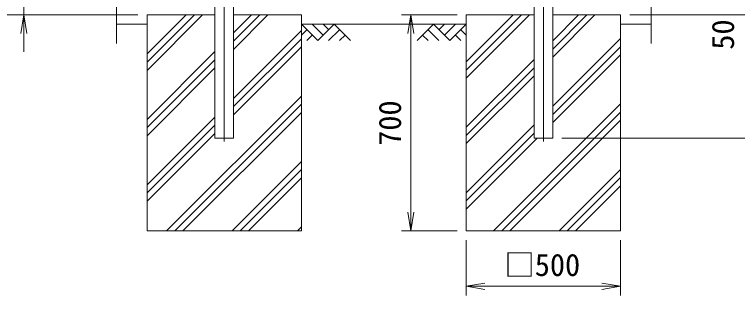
# Model space of a CAD drawing. Units: millimetres, scale not verified. Extents: x -6300 to 6300, y -4455 to 4455.
# Drawn here: x -4114 to -1768, y -1966 to -1054 of the extents above; entities that cross this region are included whole.
import ezdxf
from ezdxf.enums import TextEntityAlignment as Align

# ---------------------------------------------------------------- set-up
doc = ezdxf.new("R2010")
doc.units = ezdxf.units.MM
doc.header["$LTSCALE"] = 30
doc.linetypes.add('USER1', pattern=[50.8, 31.75, -6.35, 6.35, -6.35])
for name, color, linetype, lineweight in [('0-3_D-BMK', 2, 'USER1', 13), ('0-4_D-STR1', 1, 'Continuous', 18), ('0-6_D-STR-DIM', 7, 'Continuous', 9), ('0-7_0', 7, 'Continuous', 9), ('0-8_D-DCR-HCH', 7, 'Continuous', 9), ('0-9_D-BGD', 7, 'Continuous', 9), ('0-A_D-STR4', 7, 'Continuous', 9)]:
    doc.layers.add(name, color=color, linetype=linetype, lineweight=lineweight)
doc.styles.add('ＭＳ ゴシック', font='')
doc.styles.get('ＭＳ ゴシック').set_extended_font_data('MS Gothic')

# ---------------------------------------------------------------- blocks, each defined once
blk = doc.blocks.new('_Open')
at = {"layer": '0-7_0'}
blk.add_line((-30, 5), (0, 0), dxfattribs=at)
blk.add_lwpolyline([(-30, -5), (0, 0), (-30, 0)], dxfattribs=at)

msp = doc.modelspace()

# ---------------------------------------------------------------- linework, layer by layer
at = {"layer": '0-3_D-BMK'}
for p, q in [((-3432.98, 2479.08), (-3432.98, -1466.74)), ((-2397.98, 2479.08), (-2397.98, -1466.74))]:
    msp.add_line(p, q, dxfattribs=at)
at = {"layer": '0-4_D-STR1'}
for p, q in [((-3463.23, -1012.06), (-3463.23, -1456.16)), ((-3402.73, -1012.06), (-3402.73, -1456.16)), ((-2428.23, -1012.06), (-2428.23, -1456.16)), ((-2367.73, -1012.06), (-2367.73, -1456.16)), ((-3463.23, -1456.16), (-3402.73, -1456.16)), ((-2428.23, -1456.16), (-2367.73, -1456.16))]:
    msp.add_line(p, q, dxfattribs=at)
at = {"layer": '0-6_D-STR-DIM'}
for p, q in [((-3782.98, -1149.16), (-3782.98, 693.19)), ((-2047.98, -1149.16), (-2047.98, 693.19)), ((-4082.98, -1056.16), (-4082.98, -1006.16)), ((-3712.98, -1056.16), (-4282.98, -1056.16)), ((-3712.98, -1056.16), (-4112.98, -1056.16)), ((-2677.98, -1056.16), (-2857.98, -1056.16)), ((-2117.98, -1056.16), (-1717.98, -1056.16)), ((-2117.98, -1056.16), (-1377.98, -1056.16)), ((-2117.98, -1056.16), (-1377.98, -1056.16)), ((-2117.98, -1056.16), (-1547.98, -1056.16)), ((-4082.98, -1116.16), (-4082.98, -1176.16)), ((-2827.98, -1116.16), (-2827.98, -1696.16)), ((-2337.73, -1456.16), (-1207.98, -1456.16)), ((-2337.73, -1456.16), (-1377.98, -1456.16)), ((-2677.98, -1756.16), (-2857.98, -1756.16)), ((-2647.98, -1786.16), (-2647.98, -1966.16)), ((-2147.98, -1786.16), (-2147.98, -1966.16)), ((-2587.98, -1936.16), (-2207.98, -1936.16))]:
    msp.add_line(p, q, dxfattribs=at)
at = {"layer": '0-8_D-DCR-HCH'}
for p, q in [((-3682.98, -1235.76), (-3503.38, -1056.16)), ((-3682.98, -1209.24), (-3529.9, -1056.16)), ((-3682.98, -1182.72), (-3556.42, -1056.16)), ((-3402.73, -1167.64), (-3291.25, -1056.16)), ((-3402.73, -1141.12), (-3317.77, -1056.16)), ((-3402.73, -1114.61), (-3344.28, -1056.16)), ((-2647.98, -1261.42), (-2442.72, -1056.16)), ((-2647.98, -1234.9), (-2469.24, -1056.16)), ((-2647.98, -1208.38), (-2495.76, -1056.16)), ((-2367.73, -1193.3), (-2230.59, -1056.16)), ((-2367.73, -1166.78), (-2257.11, -1056.16)), ((-2367.73, -1140.27), (-2283.62, -1056.16)), ((-3129.77, -1139.37), (-3182.98, -1086.16)), ((-3112.03, -1121.64), (-3147.5, -1086.16)), ((-3076.55, -1086.16), (-3129.77, -1139.37)), ((-3094.2, -1103.99), (-3112.03, -1086.16)), ((-3076.55, -1086.16), (-3023.34, -1139.37)), ((-2754.4, -1086.16), (-2807.61, -1139.37)), ((-2754.4, -1086.16), (-2701.19, -1139.37)), ((-2736.66, -1103.9), (-2718.93, -1086.16)), ((-2718.93, -1121.64), (-2683.45, -1086.16)), ((-2701.19, -1139.37), (-2647.98, -1086.16)), ((-3402.73, -1326.74), (-3182.98, -1106.99)), ((-3165.24, -1103.9), (-3182.98, -1121.55)), ((-3147.5, -1121.64), (-3165.32, -1139.37)), ((-3058.82, -1103.9), (-3094.45, -1139.37)), ((-3041.08, -1121.64), (-3058.9, -1139.37)), ((-2789.88, -1121.64), (-2772.06, -1139.37)), ((-2772.14, -1103.9), (-2736.5, -1139.37)), ((-2683.45, -1121.64), (-2665.63, -1139.37)), ((-2665.72, -1103.9), (-2647.98, -1121.55)), ((-3402.73, -1353.25), (-3182.98, -1133.5)), ((-2367.73, -1352.4), (-2147.98, -1132.65)), ((-3402.73, -1379.77), (-3182.98, -1160.02)), ((-2367.73, -1378.91), (-2147.98, -1159.16)), ((-3682.98, -1394.86), (-3463.23, -1175.11)), ((-2367.73, -1405.43), (-2147.98, -1185.68)), ((-3682.98, -1421.37), (-3463.23, -1201.62)), ((-2647.98, -1420.52), (-2428.23, -1200.77)), ((-3682.98, -1447.89), (-3463.23, -1228.14)), ((-2647.98, -1447.03), (-2428.23, -1227.28)), ((-2647.98, -1473.55), (-2428.23, -1253.8)), ((-3620.02, -1756.16), (-3182.98, -1319.12)), ((-3593.5, -1756.16), (-3182.98, -1345.64)), ((-2559.36, -1756.16), (-2147.98, -1344.78)), ((-3566.99, -1756.16), (-3182.98, -1372.15)), ((-2532.84, -1756.16), (-2147.98, -1371.3)), ((-3682.98, -1606.99), (-3463.23, -1387.24)), ((-2506.33, -1756.16), (-2147.98, -1397.81)), ((-3682.98, -1633.5), (-3463.23, -1413.75)), ((-2647.98, -1632.65), (-2428.23, -1412.9)), ((-3682.98, -1660.02), (-3463.23, -1440.27)), ((-2647.98, -1659.16), (-2428.23, -1439.41)), ((-2647.98, -1685.68), (-2418.46, -1456.16)), ((-3407.89, -1756.16), (-3182.98, -1531.25)), ((-3381.37, -1756.16), (-3182.98, -1557.77)), ((-2347.23, -1756.16), (-2147.98, -1556.91)), ((-3354.85, -1756.16), (-3182.98, -1584.28)), ((-2320.71, -1756.16), (-2147.98, -1583.43)), ((-2294.19, -1756.16), (-2147.98, -1609.95)), ((-3195.76, -1756.16), (-3182.98, -1743.38))]:
    msp.add_line(p, q, dxfattribs=at)
at = {"layer": '0-9_D-BGD'}
for p, q in [((-3782.98, -1086.16), (-3682.98, -1086.16)), ((-3182.98, -1086.16), (-2647.98, -1086.16)), ((-2147.98, -1086.16), (-2047.98, -1086.16))]:
    msp.add_line(p, q, dxfattribs=at)
at = {"layer": '0-A_D-STR4'}
for p, q in [((-3682.98, -1056.16), (-3682.98, -1756.16)), ((-3682.98, -1056.16), (-3463.23, -1056.16)), ((-3402.73, -1056.16), (-3182.98, -1056.16)), ((-3182.98, -1056.16), (-3182.98, -1756.16)), ((-2647.98, -1056.16), (-2647.98, -1756.16)), ((-2428.23, -1056.16), (-2647.98, -1056.16)), ((-2147.98, -1056.16), (-2367.73, -1056.16)), ((-2147.98, -1056.16), (-2147.98, -1756.16)), ((-3682.98, -1756.16), (-3182.98, -1756.16)), ((-2647.98, -1756.16), (-2147.98, -1756.16))]:
    msp.add_line(p, q, dxfattribs=at)

# ---------------------------------------------------------------- block references
at = {"layer": '0-6_D-STR-DIM', "xscale": 2, "yscale": 2}
for p, rotation in [((-4082.98, -1056.16), 90), ((-2827.98, -1056.16), 90), ((-2827.98, -1756.16), 270), ((-2647.98, -1936.16), 180)]:
    msp.add_blockref('_Open', p, dxfattribs=dict(at, rotation=rotation))
msp.add_blockref('_Open', (-2147.98, -1936.16), dxfattribs=at)

# ---------------------------------------------------------------- texts
at = {"layer": '0-6_D-STR-DIM', "style": 'ＭＳ ゴシック'}
for s, p in [('50', (-1757.84, -1168.71)), ('700', (-2838.1, -1480.41))]:
    msp.add_text(s, height=72.14, rotation=90, dxfattribs=at).set_placement(p, align=Align.BOTTOM_LEFT)
msp.add_text('□500', height=72.14, dxfattribs=at).set_placement((-2524.2, -1924.53), align=Align.BOTTOM_LEFT)

doc.saveas('drawing.dxf')
